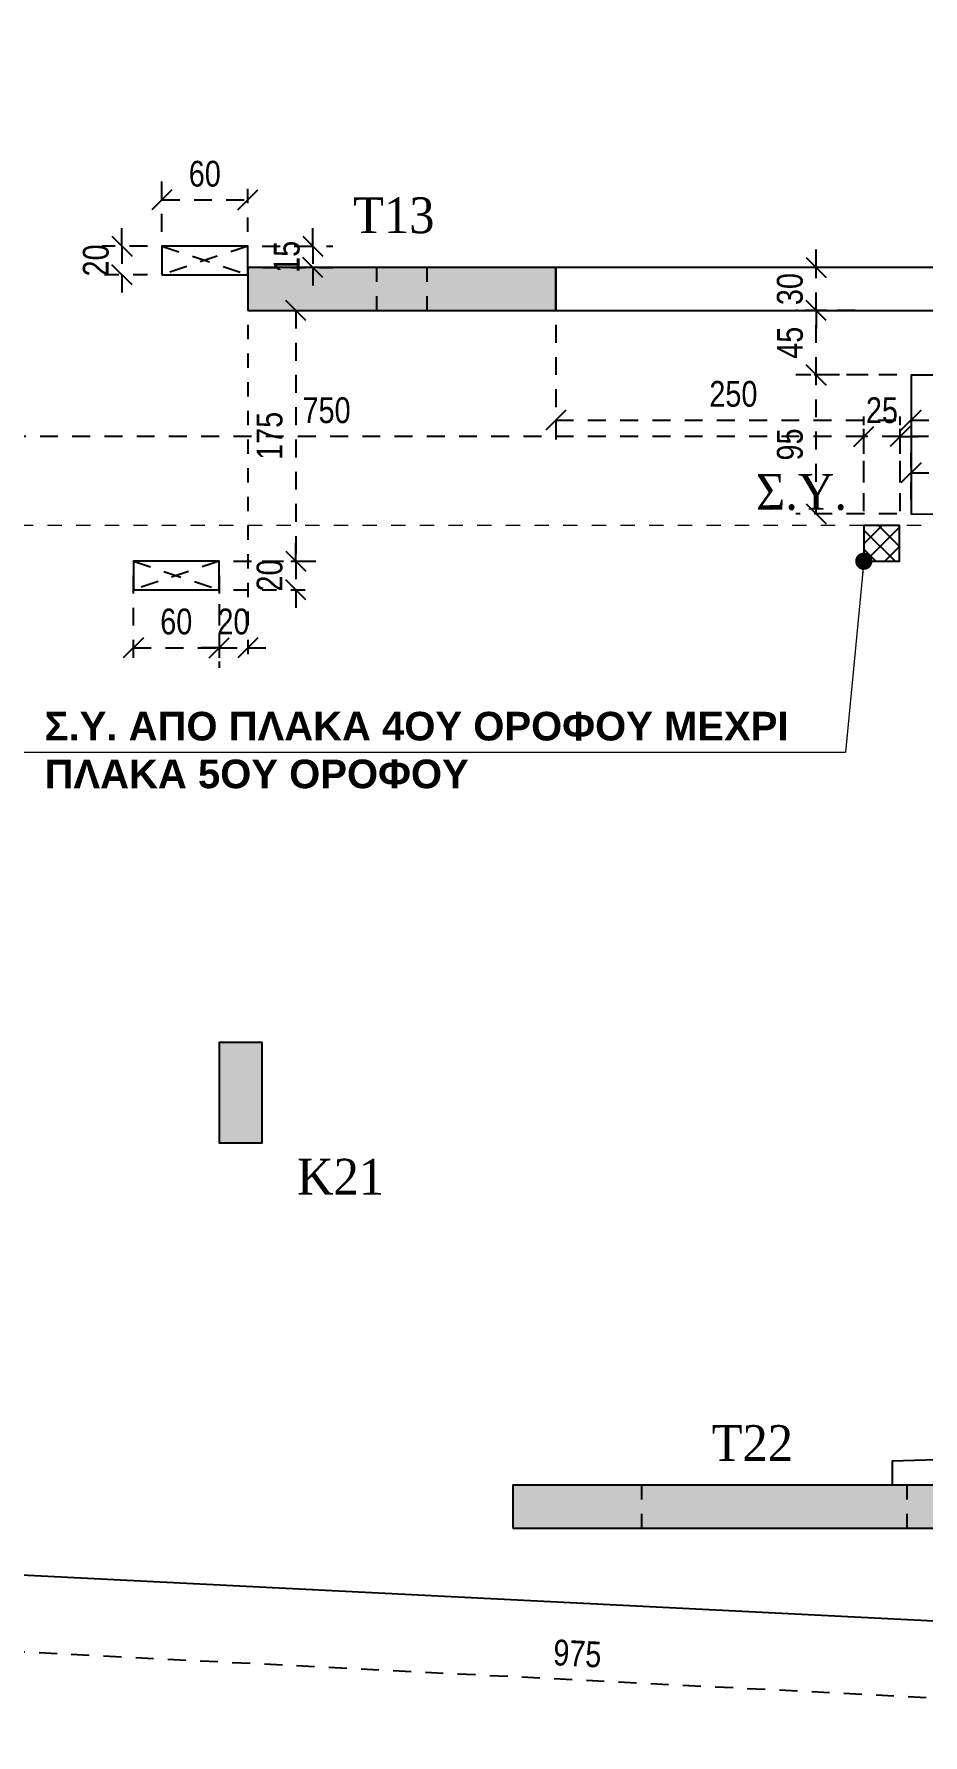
# Model space of a CAD drawing. Header units: millimetres. Extents: x -2171 to 1563, y -1758 to -1505.
# Drawn here: x 82.72 to 88.92, y -1614.24 to -1602.36 of the extents above; entities that cross this region are included whole.
import ezdxf

# ---------------------------------------------------------------- set-up
doc = ezdxf.new("R2010")
doc.units = ezdxf.units.MM
doc.header["$PDMODE"] = 32
for name, pattern in [('DASHED2', [0.375, 0.25, -0.125]), ('DOT', [0.025, 0, -0.025]), ('HIDDEN', [0.375, 0.25, -0.125]), ('HIDDEN2', [0.1875, 0.125, -0.0625])]:
    doc.linetypes.add(name, pattern=pattern)
doc.layers.get('Defpoints').update_dxf_attribs({"color": 6})
for name, color, linetype in [('-S_TEXT', 3, 'Continuous'), ('AM_5', 7, 'Continuous'), ('DIASTASEIS', 7, 'Continuous'), ('Fill_Col', 7, 'Continuous'), ('Fill_Col_1', 8, 'Continuous'), ('Geo_Beam', 7, 'Continuous'), ('Geo_Col', 7, 'Continuous'), ('Geo_Lines', 7, 'Continuous'), ('SY', 94, 'Continuous'), ('Text_Col_-1', 7, 'Continuous'), ('Text_Col_1', 7, 'Continuous')]:
    doc.layers.add(name, color=color, linetype=linetype)
doc.layers.add('A-ANNO-DIMS', color=1, linetype='Continuous', lineweight=9)
doc.styles.add('1-100', font='arial.ttf', dxfattribs={"width": 0.8})
doc.styles.add('ag', font='arial.ttf', dxfattribs={"height": 0.25})
doc.styles.add('S1TmsNwRmn11_b_934_161', font='times.ttf', dxfattribs={"width": 0.933629, "height": 0.001087})
doc.styles.get("Standard").update_dxf_attribs({"font": 'tahoma.ttf'})
doc.dimstyles.new('CHRISTOFOROS', dxfattribs={"dimscale": 0.2, "dimtxt": 0.25, "dimasz": 0.6, "dimexe": 0, "dimexo": 0, "dimgap": 0, "dimtad": 0, "dimdec": 0, "dimlfac": 100, "dimzin": 0, "dimdsep": 46, "dimtxsty": 'ag', "dimblk": 'ARCHTICK', "dimcen": 0, "dimclrd": 256, "dimclre": 256, "dimclrt": 1, "dimaunit": 1, "dimadec": 0, "dimazin": 0, "dimtfac": 1, "dimtdec": 0, "dimtofl": 0, "dimtmove": 0, "dimatfit": 3, "dimfxl": 1, "dimtolj": 1, "dimtzin": 0, "dimlwd": -1, "dimlwe": -1, "dimarcsym": 0})
doc.dimstyles.new('Copy of 1-100', dxfattribs={"dimtxt": 0.18, "dimasz": 0.14, "dimexe": 0.14, "dimexo": 0.1, "dimgap": 0.09, "dimtad": 1, "dimdec": 0, "dimlfac": 100, "dimrnd": 5, "dimzin": 5, "dimdsep": 46, "dimtxsty": '1-100', "dimblk": 'OBLIQUE', "dimcen": 0.09, "dimclrd": 1, "dimclre": 1, "dimclrt": 2, "dimadec": 0, "dimazin": 0, "dimtfac": 1, "dimtdec": 0, "dimtix": 1, "dimtmove": 2, "dimatfit": 3, "dimfxl": 5, "dimfxlon": 1, "dimtolj": 1, "dimtzin": 5, "dimarcsym": 0})

# ---------------------------------------------------------------- blocks, each defined once
blk = doc.blocks.new('_Oblique')
at = {"color": 0, "linetype": 'ByBlock', "lineweight": -2}
blk.add_line((-0.5, -0.5), (0.5, 0.5), dxfattribs=at)
blk = doc.blocks.new('*D295')
at = {"layer": 'A-ANNO-DIMS', "color": 1, "linetype": 'HIDDEN', "lineweight": -2, "ltscale": 0.5, "transparency": 16777216}
blk.add_line((83.609, -1603.744), (83.609, -1603.382), dxfattribs=at)
at = {"layer": 'A-ANNO-DIMS', "color": 1, "linetype": 'HIDDEN2', "lineweight": -2, "ltscale": 0.5, "transparency": 16777216}
blk.add_line((84.209, -1603.744), (84.209, -1603.382), dxfattribs=at)
at = {"layer": 'A-ANNO-DIMS', "color": 1, "linetype": 'DASHED2', "lineweight": -2, "ltscale": 0.5, "transparency": 16777216}
blk.add_line((83.609, -1603.522), (84.209, -1603.522), dxfattribs=at)
at = {"layer": 'Defpoints', "color": 0, "ltscale": 0.5, "transparency": 16777216}
for p in [(84.209, -1603.522), (83.609, -1603.844), (84.209, -1603.844)]:
    blk.add_point(p, dxfattribs=at)
at = {"layer": 'A-ANNO-DIMS', "color": 1, "lineweight": -2, "ltscale": 0.5, "transparency": 16777216, "xscale": 0.14, "yscale": 0.14, "zscale": 0.14, "rotation": 180}
blk.add_blockref('_Oblique', (83.609, -1603.522), dxfattribs=at)
at = {"layer": 'A-ANNO-DIMS', "color": 1, "lineweight": -2, "ltscale": 0.5, "transparency": 16777216, "xscale": 0.14, "yscale": 0.14, "zscale": 0.14}
blk.add_blockref('_Oblique', (84.209, -1603.522), dxfattribs=at)
at = {"layer": 'A-ANNO-DIMS', "color": 2, "ltscale": 0.5, "transparency": 16777216, "insert": (83.909, -1603.34), "char_height": 0.18, "attachment_point": 5, "style": '1-100'}
blk.add_mtext('\\A1;60', dxfattribs=at)
blk = doc.blocks.new('*D287')
at = {"layer": 'A-ANNO-DIMS', "color": 1, "linetype": 'DASHED2', "lineweight": -2, "ltscale": 0.5, "transparency": 16777216}
for p, q in [((84.663, -1603.844), (84.663, -1603.704)), ((84.663, -1603.844), (84.663, -1603.994)), ((84.663, -1603.994), (84.663, -1604.134))]:
    blk.add_line(p, q, dxfattribs=at)
at = {"layer": 'A-ANNO-DIMS', "color": 1, "linetype": 'HIDDEN', "lineweight": -2, "ltscale": 0.5, "transparency": 16777216}
blk.add_line((84.309, -1603.844), (84.803, -1603.844), dxfattribs=at)
at = {"layer": 'A-ANNO-DIMS', "color": 1, "linetype": 'HIDDEN2', "lineweight": -2, "ltscale": 0.5, "transparency": 16777216}
blk.add_line((84.309, -1603.994), (84.803, -1603.994), dxfattribs=at)
at = {"layer": 'Defpoints', "color": 0, "ltscale": 0.5, "transparency": 16777216}
for p in [(84.209, -1603.844), (84.209, -1603.994), (84.663, -1603.994)]:
    blk.add_point(p, dxfattribs=at)
at = {"layer": 'A-ANNO-DIMS', "color": 1, "lineweight": -2, "ltscale": 0.5, "transparency": 16777216, "xscale": 0.14, "yscale": 0.14, "zscale": 0.14}
for p, rotation in [((84.663, -1603.844), 270), ((84.663, -1603.994), 90)]:
    blk.add_blockref('_Oblique', p, dxfattribs=dict(at, rotation=rotation))
at = {"layer": 'A-ANNO-DIMS', "color": 2, "ltscale": 0.5, "transparency": 16777216, "insert": (84.482, -1603.919), "char_height": 0.18, "attachment_point": 5, "rotation": 90, "style": '1-100'}
blk.add_mtext('\\A1;15', dxfattribs=at)
blk = doc.blocks.new('*D296')
at = {"layer": 'A-ANNO-DIMS', "color": 1, "linetype": 'DASHED2', "lineweight": -2, "ltscale": 0.5, "transparency": 16777216}
for p, q in [((83.331, -1603.844), (83.331, -1603.704)), ((83.331, -1603.844), (83.331, -1604.044)), ((83.331, -1604.044), (83.331, -1604.184))]:
    blk.add_line(p, q, dxfattribs=at)
at = {"layer": 'A-ANNO-DIMS', "color": 1, "linetype": 'HIDDEN', "lineweight": -2, "ltscale": 0.5, "transparency": 16777216}
blk.add_line((83.509, -1603.844), (83.191, -1603.844), dxfattribs=at)
at = {"layer": 'A-ANNO-DIMS', "color": 1, "linetype": 'HIDDEN2', "lineweight": -2, "ltscale": 0.5, "transparency": 16777216}
blk.add_line((83.509, -1604.044), (83.191, -1604.044), dxfattribs=at)
at = {"layer": 'Defpoints', "color": 0, "ltscale": 0.5, "transparency": 16777216}
for p in [(83.609, -1603.844), (83.331, -1604.044), (83.609, -1604.044)]:
    blk.add_point(p, dxfattribs=at)
at = {"layer": 'A-ANNO-DIMS', "color": 1, "lineweight": -2, "ltscale": 0.5, "transparency": 16777216, "xscale": 0.14, "yscale": 0.14, "zscale": 0.14}
for p, rotation in [((83.331, -1603.844), 270), ((83.331, -1604.044), 90)]:
    blk.add_blockref('_Oblique', p, dxfattribs=dict(at, rotation=rotation))
at = {"layer": 'A-ANNO-DIMS', "color": 2, "ltscale": 0.5, "transparency": 16777216, "insert": (83.149, -1603.944), "char_height": 0.18, "attachment_point": 5, "rotation": 90, "style": '1-100'}
blk.add_mtext('\\A1;20', dxfattribs=at)
blk = doc.blocks.new('*D297')
at = {"layer": 'A-ANNO-DIMS', "color": 1, "linetype": 'HIDDEN', "lineweight": -2, "ltscale": 0.5, "transparency": 16777216}
blk.add_line((83.41, -1606.144), (83.41, -1606.788), dxfattribs=at)
at = {"layer": 'A-ANNO-DIMS', "color": 1, "linetype": 'HIDDEN2', "lineweight": -2, "ltscale": 0.5, "transparency": 16777216}
blk.add_line((84.009, -1606.144), (84.009, -1606.788), dxfattribs=at)
at = {"layer": 'A-ANNO-DIMS', "color": 1, "linetype": 'DASHED2', "lineweight": -2, "ltscale": 0.5, "transparency": 16777216}
blk.add_line((83.41, -1606.648), (84.009, -1606.648), dxfattribs=at)
at = {"layer": 'Defpoints', "color": 0, "ltscale": 0.5, "transparency": 16777216}
for p in [(83.41, -1606.044), (84.009, -1606.044), (84.009, -1606.648)]:
    blk.add_point(p, dxfattribs=at)
at = {"layer": 'A-ANNO-DIMS', "color": 1, "lineweight": -2, "ltscale": 0.5, "transparency": 16777216, "xscale": 0.14, "yscale": 0.14, "zscale": 0.14, "rotation": 180}
blk.add_blockref('_Oblique', (83.41, -1606.648), dxfattribs=at)
at = {"layer": 'A-ANNO-DIMS', "color": 1, "lineweight": -2, "ltscale": 0.5, "transparency": 16777216, "xscale": 0.14, "yscale": 0.14, "zscale": 0.14}
blk.add_blockref('_Oblique', (84.009, -1606.648), dxfattribs=at)
at = {"layer": 'A-ANNO-DIMS', "color": 2, "ltscale": 0.5, "transparency": 16777216, "insert": (83.71, -1606.466), "char_height": 0.18, "attachment_point": 5, "style": '1-100'}
blk.add_mtext('\\A1;60', dxfattribs=at)
blk = doc.blocks.new('*D288')
at = {"layer": 'A-ANNO-DIMS', "color": 1, "linetype": 'HIDDEN', "lineweight": -2, "ltscale": 0.5, "transparency": 16777216}
blk.add_line((84.309, -1604.294), (84.684, -1604.294), dxfattribs=at)
at = {"layer": 'A-ANNO-DIMS', "color": 1, "linetype": 'DASHED2', "lineweight": -2, "ltscale": 0.5, "transparency": 16777216}
blk.add_line((84.544, -1604.294), (84.544, -1606.044), dxfattribs=at)
at = {"layer": 'A-ANNO-DIMS', "color": 1, "linetype": 'HIDDEN2', "lineweight": -2, "ltscale": 0.5, "transparency": 16777216}
blk.add_line((84.109, -1606.044), (84.684, -1606.044), dxfattribs=at)
at = {"layer": 'Defpoints', "color": 0, "ltscale": 0.5, "transparency": 16777216}
for p in [(84.209, -1604.294), (84.009, -1606.044), (84.544, -1606.044)]:
    blk.add_point(p, dxfattribs=at)
at = {"layer": 'A-ANNO-DIMS', "color": 1, "lineweight": -2, "ltscale": 0.5, "transparency": 16777216, "xscale": 0.14, "yscale": 0.14, "zscale": 0.14}
for p, rotation in [((84.544, -1604.294), 90), ((84.544, -1606.044), 270)]:
    blk.add_blockref('_Oblique', p, dxfattribs=dict(at, rotation=rotation))
at = {"layer": 'A-ANNO-DIMS', "color": 2, "ltscale": 0.5, "transparency": 16777216, "insert": (84.362, -1605.169), "char_height": 0.18, "attachment_point": 5, "rotation": 90, "style": '1-100'}
blk.add_mtext('\\A1;175', dxfattribs=at)
blk = doc.blocks.new('*D298')
at = {"layer": 'A-ANNO-DIMS', "color": 1, "linetype": 'DASHED2', "lineweight": -2, "ltscale": 0.5, "transparency": 16777216}
for p, q in [((84.544, -1606.044), (84.544, -1605.904)), ((84.544, -1606.044), (84.544, -1606.244)), ((84.544, -1606.244), (84.544, -1606.384))]:
    blk.add_line(p, q, dxfattribs=at)
at = {"layer": 'A-ANNO-DIMS', "color": 1, "linetype": 'HIDDEN', "lineweight": -2, "ltscale": 0.5, "transparency": 16777216}
blk.add_line((84.109, -1606.044), (84.684, -1606.044), dxfattribs=at)
at = {"layer": 'A-ANNO-DIMS', "color": 1, "linetype": 'HIDDEN2', "lineweight": -2, "ltscale": 0.5, "transparency": 16777216}
blk.add_line((84.109, -1606.244), (84.684, -1606.244), dxfattribs=at)
at = {"layer": 'Defpoints', "color": 0, "ltscale": 0.5, "transparency": 16777216}
for p in [(84.009, -1606.044), (84.009, -1606.244), (84.544, -1606.244)]:
    blk.add_point(p, dxfattribs=at)
at = {"layer": 'A-ANNO-DIMS', "color": 1, "lineweight": -2, "ltscale": 0.5, "transparency": 16777216, "xscale": 0.14, "yscale": 0.14, "zscale": 0.14}
for p, rotation in [((84.544, -1606.044), 270), ((84.544, -1606.244), 90)]:
    blk.add_blockref('_Oblique', p, dxfattribs=dict(at, rotation=rotation))
at = {"layer": 'A-ANNO-DIMS', "color": 2, "ltscale": 0.5, "transparency": 16777216, "insert": (84.362, -1606.144), "char_height": 0.18, "attachment_point": 5, "rotation": 90, "style": '1-100'}
blk.add_mtext('\\A1;20', dxfattribs=at)
blk = doc.blocks.new('*D299')
at = {"layer": 'A-ANNO-DIMS', "color": 1, "linetype": 'HIDDEN2', "lineweight": -2, "ltscale": 0.5, "transparency": 16777216}
blk.add_line((84.209, -1604.394), (84.209, -1606.788), dxfattribs=at)
at = {"layer": 'A-ANNO-DIMS', "color": 1, "linetype": 'HIDDEN', "lineweight": -2, "ltscale": 0.5, "transparency": 16777216}
blk.add_line((84.009, -1606.144), (84.009, -1606.788), dxfattribs=at)
at = {"layer": 'A-ANNO-DIMS', "color": 1, "linetype": 'DASHED2', "lineweight": -2, "ltscale": 0.5, "transparency": 16777216}
for p, q in [((84.009, -1606.648), (83.869, -1606.648)), ((84.009, -1606.648), (84.209, -1606.648)), ((84.209, -1606.648), (84.349, -1606.648))]:
    blk.add_line(p, q, dxfattribs=at)
at = {"layer": 'Defpoints', "color": 0, "ltscale": 0.5, "transparency": 16777216}
for p in [(84.209, -1604.294), (84.009, -1606.044), (84.209, -1606.648)]:
    blk.add_point(p, dxfattribs=at)
at = {"layer": 'A-ANNO-DIMS', "color": 1, "lineweight": -2, "ltscale": 0.5, "transparency": 16777216, "xscale": 0.14, "yscale": 0.14, "zscale": 0.14}
blk.add_blockref('_Oblique', (84.009, -1606.648), dxfattribs=at)
at = {"layer": 'A-ANNO-DIMS', "color": 1, "lineweight": -2, "ltscale": 0.5, "transparency": 16777216, "xscale": 0.14, "yscale": 0.14, "zscale": 0.14, "rotation": 180}
blk.add_blockref('_Oblique', (84.209, -1606.648), dxfattribs=at)
at = {"layer": 'A-ANNO-DIMS', "color": 2, "ltscale": 0.5, "transparency": 16777216, "insert": (84.109, -1606.466), "char_height": 0.18, "attachment_point": 5, "style": '1-100'}
blk.add_mtext('\\A1;20', dxfattribs=at)
blk = doc.blocks.new('*D673')
at = {"layer": 'Defpoints', "color": 0, "ltscale": 0.5, "transparency": 16777216}
for p in [(81.656, -1613.073), (91.4, -1613.565), (91.373, -1614.099)]:
    blk.add_point(p, dxfattribs=at)
at = {"layer": 'DIASTASEIS', "color": 1, "linetype": 'HIDDEN', "lineweight": -2, "ltscale": 0.5, "transparency": 16777216}
blk.add_line((81.651, -1613.173), (81.622, -1613.746), dxfattribs=at)
at = {"layer": 'DIASTASEIS', "color": 1, "linetype": 'DASHED2', "lineweight": -2, "ltscale": 0.5, "transparency": 16777216}
blk.add_line((81.629, -1613.607), (91.373, -1614.099), dxfattribs=at)
at = {"layer": 'DIASTASEIS', "color": 1, "linetype": 'HIDDEN2', "lineweight": -2, "ltscale": 0.5, "transparency": 16777216}
blk.add_line((91.395, -1613.665), (91.366, -1614.239), dxfattribs=at)
at = {"layer": 'DIASTASEIS', "color": 1, "lineweight": -2, "ltscale": 0.5, "transparency": 16777216, "xscale": 0.14, "yscale": 0.14, "zscale": 0.14}
for p, rotation in [((81.629, -1613.607), 177.1075869224577), ((91.373, -1614.099), 357.1075869224577)]:
    blk.add_blockref('_Oblique', p, dxfattribs=dict(at, rotation=rotation))
at = {"layer": 'DIASTASEIS', "color": 2, "ltscale": 0.5, "transparency": 16777216, "insert": (86.51, -1613.671), "char_height": 0.18, "attachment_point": 5, "rotation": 357.1076, "style": '1-100'}
blk.add_mtext('\\A1;975', dxfattribs=at)
blk = doc.blocks.new('*D676')
at = {"layer": 'Defpoints', "color": 0, "ltscale": 0.5, "transparency": 16777216}
for p in [(88.176, -1604.744), (88.839, -1604.744), (88.839, -1605.714)]:
    blk.add_point(p, dxfattribs=at)
at = {"layer": 'DIASTASEIS', "color": 1, "linetype": 'HIDDEN2', "lineweight": -2, "ltscale": 0.5, "transparency": 16777216}
blk.add_line((88.739, -1604.744), (88.036, -1604.744), dxfattribs=at)
at = {"layer": 'DIASTASEIS', "color": 1, "linetype": 'DASHED2', "lineweight": -2, "ltscale": 0.5, "transparency": 16777216}
blk.add_line((88.176, -1605.714), (88.176, -1604.744), dxfattribs=at)
at = {"layer": 'DIASTASEIS', "color": 1, "linetype": 'HIDDEN', "lineweight": -2, "ltscale": 0.5, "transparency": 16777216}
blk.add_line((88.739, -1605.714), (88.036, -1605.714), dxfattribs=at)
at = {"layer": 'DIASTASEIS', "color": 1, "lineweight": -2, "ltscale": 0.5, "transparency": 16777216, "xscale": 0.14, "yscale": 0.14, "zscale": 0.14}
for p, rotation in [((88.176, -1604.744), 90), ((88.176, -1605.714), 270)]:
    blk.add_blockref('_Oblique', p, dxfattribs=dict(at, rotation=rotation))
at = {"layer": 'DIASTASEIS', "color": 2, "ltscale": 0.5, "transparency": 16777216, "insert": (87.994, -1605.229), "char_height": 0.18, "attachment_point": 5, "rotation": 90, "style": '1-100'}
blk.add_mtext('\\A1;95', dxfattribs=at)
blk = doc.blocks.new('*D677')
at = {"layer": 'Defpoints', "color": 0, "ltscale": 0.5, "transparency": 16777216}
for p in [(88.176, -1604.294), (88.55, -1604.294), (88.839, -1604.744)]:
    blk.add_point(p, dxfattribs=at)
at = {"layer": 'DIASTASEIS', "color": 1, "linetype": 'HIDDEN2', "lineweight": -2, "ltscale": 0.5, "transparency": 16777216}
blk.add_line((88.45, -1604.294), (88.036, -1604.294), dxfattribs=at)
at = {"layer": 'DIASTASEIS', "color": 1, "linetype": 'DASHED2', "lineweight": -2, "ltscale": 0.5, "transparency": 16777216}
blk.add_line((88.176, -1604.744), (88.176, -1604.294), dxfattribs=at)
at = {"layer": 'DIASTASEIS', "color": 1, "linetype": 'HIDDEN', "lineweight": -2, "ltscale": 0.5, "transparency": 16777216}
blk.add_line((88.739, -1604.744), (88.036, -1604.744), dxfattribs=at)
at = {"layer": 'DIASTASEIS', "color": 1, "lineweight": -2, "ltscale": 0.5, "transparency": 16777216, "xscale": 0.14, "yscale": 0.14, "zscale": 0.14}
for p, rotation in [((88.176, -1604.294), 90), ((88.176, -1604.744), 270)]:
    blk.add_blockref('_Oblique', p, dxfattribs=dict(at, rotation=rotation))
at = {"layer": 'DIASTASEIS', "color": 2, "ltscale": 0.5, "transparency": 16777216, "insert": (87.995, -1604.519), "char_height": 0.18, "attachment_point": 5, "rotation": 90, "style": '1-100'}
blk.add_mtext('\\A1;45', dxfattribs=at)
blk = doc.blocks.new('*D678')
at = {"layer": 'Defpoints', "color": 0, "ltscale": 0.5, "transparency": 16777216}
for p in [(88.176, -1603.994), (88.55, -1603.994), (88.55, -1604.294)]:
    blk.add_point(p, dxfattribs=at)
at = {"layer": 'DIASTASEIS', "color": 1, "linetype": 'DASHED2', "lineweight": -2, "ltscale": 0.5, "transparency": 16777216}
for p, q in [((88.176, -1603.994), (88.176, -1603.854)), ((88.176, -1604.294), (88.176, -1603.994)), ((88.176, -1604.294), (88.176, -1604.434))]:
    blk.add_line(p, q, dxfattribs=at)
at = {"layer": 'DIASTASEIS', "color": 1, "linetype": 'HIDDEN2', "lineweight": -2, "ltscale": 0.5, "transparency": 16777216}
blk.add_line((88.45, -1603.994), (88.036, -1603.994), dxfattribs=at)
at = {"layer": 'DIASTASEIS', "color": 1, "linetype": 'HIDDEN', "lineweight": -2, "ltscale": 0.5, "transparency": 16777216}
blk.add_line((88.45, -1604.294), (88.036, -1604.294), dxfattribs=at)
at = {"layer": 'DIASTASEIS', "color": 1, "lineweight": -2, "ltscale": 0.5, "transparency": 16777216, "xscale": 0.14, "yscale": 0.14, "zscale": 0.14}
for p, rotation in [((88.176, -1603.994), 270), ((88.176, -1604.294), 90)]:
    blk.add_blockref('_Oblique', p, dxfattribs=dict(at, rotation=rotation))
at = {"layer": 'DIASTASEIS', "color": 2, "ltscale": 0.5, "transparency": 16777216, "insert": (87.994, -1604.144), "char_height": 0.18, "attachment_point": 5, "rotation": 90, "style": '1-100'}
blk.add_mtext('\\A1;30', dxfattribs=at)
blk = doc.blocks.new('*D679')
at = {"layer": 'Defpoints', "color": 0, "ltscale": 0.5, "transparency": 16777216}
for p in [(93.924, -1605.427), (88.839, -1605.714), (93.924, -1605.715)]:
    blk.add_point(p, dxfattribs=at)
at = {"layer": 'DIASTASEIS', "color": 1, "linetype": 'HIDDEN', "lineweight": -2, "ltscale": 0.5, "transparency": 16777216}
blk.add_line((88.839, -1605.614), (88.839, -1605.287), dxfattribs=at)
at = {"layer": 'DIASTASEIS', "color": 1, "linetype": 'HIDDEN2', "lineweight": -2, "ltscale": 0.5, "transparency": 16777216}
blk.add_line((93.924, -1605.615), (93.924, -1605.287), dxfattribs=at)
at = {"layer": 'DIASTASEIS', "color": 1, "linetype": 'DASHED2', "lineweight": -2, "ltscale": 0.5, "transparency": 16777216}
blk.add_line((88.839, -1605.427), (93.924, -1605.427), dxfattribs=at)
at = {"layer": 'DIASTASEIS', "color": 1, "lineweight": -2, "ltscale": 0.5, "transparency": 16777216, "xscale": 0.14, "yscale": 0.14, "zscale": 0.14, "rotation": 180}
blk.add_blockref('_Oblique', (88.839, -1605.427), dxfattribs=at)
at = {"layer": 'DIASTASEIS', "color": 1, "lineweight": -2, "ltscale": 0.5, "transparency": 16777216, "xscale": 0.14, "yscale": 0.14, "zscale": 0.14}
blk.add_blockref('_Oblique', (93.924, -1605.427), dxfattribs=at)
at = {"layer": 'DIASTASEIS', "color": 2, "ltscale": 0.5, "transparency": 16777216, "insert": (91.382, -1605.245), "char_height": 0.18, "attachment_point": 5, "style": '1-100'}
blk.add_mtext('\\A1;510', dxfattribs=at)
blk = doc.blocks.new('*D680')
at = {"layer": 'Defpoints', "color": 0, "ltscale": 0.5, "transparency": 16777216}
for p in [(88.839, -1604.744), (94.134, -1604.744), (94.134, -1605.059)]:
    blk.add_point(p, dxfattribs=at)
at = {"layer": 'DIASTASEIS', "color": 1, "linetype": 'HIDDEN', "lineweight": -2, "ltscale": 0.5, "transparency": 16777216}
blk.add_line((88.839, -1604.844), (88.839, -1605.199), dxfattribs=at)
at = {"layer": 'DIASTASEIS', "color": 1, "linetype": 'HIDDEN2', "lineweight": -2, "ltscale": 0.5, "transparency": 16777216}
blk.add_line((94.134, -1604.844), (94.134, -1605.199), dxfattribs=at)
at = {"layer": 'DIASTASEIS', "color": 1, "linetype": 'DASHED2', "lineweight": -2, "ltscale": 0.5, "transparency": 16777216}
blk.add_line((88.839, -1605.059), (94.134, -1605.059), dxfattribs=at)
at = {"layer": 'DIASTASEIS', "color": 1, "lineweight": -2, "ltscale": 0.5, "transparency": 16777216, "xscale": 0.14, "yscale": 0.14, "zscale": 0.14, "rotation": 180}
blk.add_blockref('_Oblique', (88.839, -1605.059), dxfattribs=at)
at = {"layer": 'DIASTASEIS', "color": 1, "lineweight": -2, "ltscale": 0.5, "transparency": 16777216, "xscale": 0.14, "yscale": 0.14, "zscale": 0.14}
blk.add_blockref('_Oblique', (94.134, -1605.059), dxfattribs=at)
at = {"layer": 'DIASTASEIS', "color": 2, "ltscale": 0.5, "transparency": 16777216, "insert": (91.487, -1604.877), "char_height": 0.18, "attachment_point": 5, "style": '1-100'}
blk.add_mtext('\\A1;530', dxfattribs=at)
blk = doc.blocks.new('*D681')
at = {"layer": 'Defpoints', "color": 0, "ltscale": 0.5, "transparency": 16777216}
for p in [(86.359, -1604.294), (88.839, -1604.744), (88.839, -1605.059)]:
    blk.add_point(p, dxfattribs=at)
at = {"layer": 'DIASTASEIS', "color": 1, "linetype": 'HIDDEN', "lineweight": -2, "ltscale": 0.5, "transparency": 16777216}
blk.add_line((86.359, -1604.394), (86.359, -1605.199), dxfattribs=at)
at = {"layer": 'DIASTASEIS', "color": 1, "linetype": 'HIDDEN2', "lineweight": -2, "ltscale": 0.5, "transparency": 16777216}
blk.add_line((88.839, -1604.844), (88.839, -1605.199), dxfattribs=at)
at = {"layer": 'DIASTASEIS', "color": 1, "linetype": 'DASHED2', "lineweight": -2, "ltscale": 0.5, "transparency": 16777216}
blk.add_line((86.359, -1605.059), (88.839, -1605.059), dxfattribs=at)
at = {"layer": 'DIASTASEIS', "color": 1, "lineweight": -2, "ltscale": 0.5, "transparency": 16777216, "xscale": 0.14, "yscale": 0.14, "zscale": 0.14, "rotation": 180}
blk.add_blockref('_Oblique', (86.359, -1605.059), dxfattribs=at)
at = {"layer": 'DIASTASEIS', "color": 1, "lineweight": -2, "ltscale": 0.5, "transparency": 16777216, "xscale": 0.14, "yscale": 0.14, "zscale": 0.14}
blk.add_blockref('_Oblique', (88.839, -1605.059), dxfattribs=at)
at = {"layer": 'DIASTASEIS', "color": 2, "ltscale": 0.5, "transparency": 16777216, "insert": (87.599, -1604.877), "char_height": 0.18, "attachment_point": 5, "style": '1-100'}
blk.add_mtext('\\A1;250', dxfattribs=at)
blk = doc.blocks.new('_ArchTick')
at = {"color": 0, "linetype": 'ByBlock', "const_width": 0.15}
blk.add_lwpolyline([(-0.5, -0.5), (0.5, 0.5)], dxfattribs=at)
blk = doc.blocks.new('*D1502')
at = {"layer": 'AM_5', "color": 1, "linetype": 'HIDDEN2', "lineweight": -2, "ltscale": 0.5, "transparency": 16777216}
blk.add_line((88.763, -1605.694), (88.763, -1605.033), dxfattribs=at)
at = {"layer": 'AM_5', "color": 1, "linetype": 'HIDDEN', "lineweight": -2, "ltscale": 0.5, "transparency": 16777216}
blk.add_line((92.11, -1605.694), (92.11, -1605.033), dxfattribs=at)
at = {"layer": 'AM_5', "color": 1, "linetype": 'DASHED2', "lineweight": -2, "ltscale": 0.5, "transparency": 16777216}
blk.add_line((92.11, -1605.173), (88.763, -1605.173), dxfattribs=at)
at = {"layer": 'Defpoints', "color": 0, "ltscale": 0.5, "transparency": 16777216}
for p in [(88.763, -1605.173), (88.763, -1605.794), (92.11, -1605.794)]:
    blk.add_point(p, dxfattribs=at)
at = {"layer": 'AM_5', "color": 1, "lineweight": -2, "ltscale": 0.5, "transparency": 16777216, "xscale": 0.14, "yscale": 0.14, "zscale": 0.14, "rotation": 180}
blk.add_blockref('_Oblique', (88.763, -1605.173), dxfattribs=at)
at = {"layer": 'AM_5', "color": 1, "lineweight": -2, "ltscale": 0.5, "transparency": 16777216, "xscale": 0.14, "yscale": 0.14, "zscale": 0.14}
blk.add_blockref('_Oblique', (92.11, -1605.173), dxfattribs=at)
at = {"layer": 'AM_5', "color": 2, "ltscale": 0.5, "transparency": 16777216, "insert": (90.437, -1604.991), "char_height": 0.18, "attachment_point": 5, "style": '1-100'}
blk.add_mtext('\\A1;335', dxfattribs=at)
blk = doc.blocks.new('*D1505')
at = {"layer": 'AM_5', "color": 1, "linetype": 'HIDDEN2', "lineweight": -2, "ltscale": 0.5, "transparency": 16777216}
blk.add_line((88.509, -1605.694), (88.509, -1605.033), dxfattribs=at)
at = {"layer": 'AM_5', "color": 1, "linetype": 'HIDDEN', "lineweight": -2, "ltscale": 0.5, "transparency": 16777216}
blk.add_line((88.763, -1605.694), (88.763, -1605.033), dxfattribs=at)
at = {"layer": 'AM_5', "color": 1, "linetype": 'DASHED2', "lineweight": -2, "ltscale": 0.5, "transparency": 16777216}
for p, q in [((88.509, -1605.173), (88.369, -1605.173)), ((88.763, -1605.173), (88.509, -1605.173)), ((88.763, -1605.173), (88.903, -1605.173))]:
    blk.add_line(p, q, dxfattribs=at)
at = {"layer": 'Defpoints', "color": 0, "ltscale": 0.5, "transparency": 16777216}
for p in [(88.509, -1605.173), (88.509, -1605.794), (88.763, -1605.794)]:
    blk.add_point(p, dxfattribs=at)
at = {"layer": 'AM_5', "color": 1, "lineweight": -2, "ltscale": 0.5, "transparency": 16777216, "xscale": 0.14, "yscale": 0.14, "zscale": 0.14}
blk.add_blockref('_Oblique', (88.509, -1605.173), dxfattribs=at)
at = {"layer": 'AM_5', "color": 1, "lineweight": -2, "ltscale": 0.5, "transparency": 16777216, "xscale": 0.14, "yscale": 0.14, "zscale": 0.14, "rotation": 180}
blk.add_blockref('_Oblique', (88.763, -1605.173), dxfattribs=at)
at = {"layer": 'AM_5', "color": 2, "ltscale": 0.5, "transparency": 16777216, "insert": (88.636, -1604.991), "char_height": 0.18, "attachment_point": 5, "style": '1-100'}
blk.add_mtext('\\A1;25', dxfattribs=at)
blk = doc.blocks.new('*D1506')
at = {"layer": 'AM_5', "color": 1, "linetype": 'HIDDEN2', "lineweight": -2, "ltscale": 0.5, "transparency": 16777216}
blk.add_line((81.009, -1605.694), (81.009, -1605.033), dxfattribs=at)
at = {"layer": 'AM_5', "color": 1, "linetype": 'HIDDEN', "lineweight": -2, "ltscale": 0.5, "transparency": 16777216}
blk.add_line((88.509, -1605.694), (88.509, -1605.033), dxfattribs=at)
at = {"layer": 'AM_5', "color": 1, "linetype": 'DASHED2', "lineweight": -2, "ltscale": 0.5, "transparency": 16777216}
blk.add_line((88.509, -1605.173), (81.009, -1605.173), dxfattribs=at)
at = {"layer": 'Defpoints', "color": 0, "ltscale": 0.5, "transparency": 16777216}
for p in [(81.009, -1605.173), (81.009, -1605.794), (88.509, -1605.794)]:
    blk.add_point(p, dxfattribs=at)
at = {"layer": 'AM_5', "color": 1, "lineweight": -2, "ltscale": 0.5, "transparency": 16777216, "xscale": 0.14, "yscale": 0.14, "zscale": 0.14, "rotation": 180}
blk.add_blockref('_Oblique', (81.009, -1605.173), dxfattribs=at)
at = {"layer": 'AM_5', "color": 1, "lineweight": -2, "ltscale": 0.5, "transparency": 16777216, "xscale": 0.14, "yscale": 0.14, "zscale": 0.14}
blk.add_blockref('_Oblique', (88.509, -1605.173), dxfattribs=at)
at = {"layer": 'AM_5', "color": 2, "ltscale": 0.5, "transparency": 16777216, "insert": (84.759, -1604.991), "char_height": 0.18, "attachment_point": 5, "style": '1-100'}
blk.add_mtext('\\A1;750', dxfattribs=at)

msp = doc.modelspace()

# ---------------------------------------------------------------- hatches: boundary and pattern name
at = {"layer": 'Fill_Col'}
for points in [[(84.2091, -1604.2944), (86.3591, -1604.2944), (86.3591, -1603.9944), (84.2091, -1603.9944)], [(84.3093, -1609.4043), (84.0093, -1609.4043), (84.0093, -1610.1043), (84.3093, -1610.1043)], [(86.0592, -1612.7946), (89.7093, -1612.7946), (89.7093, -1612.4946), (86.0592, -1612.4946)]]:
    msp.add_hatch(color=252, dxfattribs=at).paths.add_polyline_path(points)
at = {"layer": 'Fill_Col_1', "linetype": 'Continuous', "ltscale": 0.5, "transparency": 33554687}
h = msp.add_hatch(dxfattribs=at)
h.set_pattern_fill('ANSI37', color=253, scale=0.03)
h.set_pattern_definition([(45, (2212.09579, 324.09509), (-0.067351921, 0.067351921), []), (135, (2212.09579, 324.09509), (-0.067351921, -0.067351921), [])])
h.paths.add_polyline_path([(88.5094, -1606.0443), (88.7594, -1606.0443), (88.7594, -1605.7943), (88.5094, -1605.7943)])

# ---------------------------------------------------------------- linework, layer by layer
at = {"color": 2, "linetype": 'HIDDEN', "ltscale": 0.5}
for p, q in [((83.6094, -1603.8443), (84.2094, -1604.0443)), ((84.2094, -1603.8443), (83.6094, -1604.0443)), ((83.4104, -1606.0443), (84.0094, -1606.2443)), ((84.0094, -1606.0443), (83.4104, -1606.2443))]:
    msp.add_line(p, q, dxfattribs=at)
at = {"layer": 'A-ANNO-DIMS', "linetype": 'DOT', "ltscale": 3}
msp.add_line((92.1102, -1605.7938), (77.6614, -1605.7938), dxfattribs=at)
at = {"layer": 'Geo_Beam', "color": 94}
msp.add_lwpolyline([(86.3591, -1604.2944), (92.2989, -1604.2943), (92.2989, -1604.2845), (92.2719, -1604.2845), (92.2719, -1603.9943), (86.3591, -1603.9944)], close=True, dxfattribs=at)
msp.add_lwpolyline([(88.7093, -1612.4946), (88.7093, -1612.325), (92.5471, -1612.2074)], dxfattribs=at)
at = {"layer": 'Geo_Col', "color": 94}
for points in [[(84.2091, -1604.2944), (86.3591, -1604.2944), (86.3591, -1603.9944), (84.2091, -1603.9944)], [(84.3093, -1609.4043), (84.0093, -1609.4043), (84.0093, -1610.1043), (84.3093, -1610.1043)], [(86.0592, -1612.7946), (89.7093, -1612.7946), (89.7093, -1612.4946), (86.0592, -1612.4946)]]:
    msp.add_lwpolyline(points, close=True, dxfattribs=at)
at = {"layer": 'Geo_Col', "color": 94, "linetype": 'DOT'}
for points in [[(84.2091, -1604.2944), (85.1091, -1604.2944), (85.1091, -1603.9944), (84.2091, -1603.9944)], [(86.3591, -1603.9944), (85.4591, -1603.9944), (85.4591, -1604.2944), (86.3591, -1604.2944)], [(86.0592, -1612.7946), (86.9592, -1612.7946), (86.9592, -1612.4946), (86.0592, -1612.4946)], [(89.7093, -1612.4946), (88.8093, -1612.4946), (88.8093, -1612.7946), (89.7093, -1612.7946)]]:
    msp.add_lwpolyline(points, close=True, dxfattribs=at)
at = {"layer": 'Geo_Lines', "color": 94}
msp.add_lwpolyline([(80.4594, -1596.7943), (92.4681, -1596.7943, -0.327229), (95.1824, -1598.7837), (96.1822, -1601.9503, -0.506899), (94.1344, -1604.7443), (88.8394, -1604.7444), (88.8394, -1605.7143), (93.924, -1605.7148, -0.4629373), (95.0109, -1606.996), (94.3938, -1611.0914, -0.3825325), (91.3996, -1613.5653), (81.6564, -1613.073, -0.4274987)], format="xyb", dxfattribs=at)
for points in [[(83.6094, -1604.0443), (84.2094, -1604.0443), (84.2094, -1603.8443), (83.6094, -1603.8443)], [(83.4104, -1606.2443), (84.0094, -1606.2443), (84.0094, -1606.0443), (83.4104, -1606.0443)]]:
    msp.add_lwpolyline(points, close=True, dxfattribs=at)
at = {"layer": 'SY'}
msp.add_lwpolyline([(88.5094, -1606.0443), (88.7594, -1606.0443), (88.7594, -1605.7943), (88.5094, -1605.7943)], close=True, dxfattribs=at)

# ---------------------------------------------------------------- texts
at = {"layer": '-S_TEXT', "insert": (82.7903, -1607.0956, 0), "char_height": 0.2, "attachment_point": 1}
msp.add_mtext_dynamic_manual_height_columns('\\A1;\\pxql;{\\fArial|b1|i0|c161|p34;Σ.Υ. ΑΠΟ ΠΛΑΚΑ \\fArial|b1|i0|c0|p34;4\\fArial|b1|i0|c161|p34;ΟΥ ΟΡΟΦΟΥ ΜΕΧΡΙ \\PΠΛΑΚΑ \\fArial|b1|i0|c0|p34;5\\fArial|b1|i0|c161|p34;ΟΥ ΟΡΟΦΟΥ}', width=9.978535, gutter_width=1.2, heights=[1.0598], dxfattribs=at)
at = {"layer": 'Text_Col_-1', "color": 200, "style": 'S1TmsNwRmn11_b_934_161', "width": 0.933629}
for s, p in [('T13', (84.9446, -1603.7538)), ('K21', (84.5533, -1610.4662)), ('T22', (87.4475, -1612.3257))]:
    msp.add_text(s, height=0.25, dxfattribs=at).set_placement(p)
at = {"layer": 'Text_Col_1', "color": 200, "style": 'S1TmsNwRmn11_b_934_161', "width": 0.933629}
msp.add_text('Σ.Υ.', height=0.25, dxfattribs=at).set_placement((87.7561, -1605.6845))

# ---------------------------------------------------------------- dimensions: what is measured, and where the dimension line sits
at = {"layer": 'A-ANNO-DIMS', "ltscale": 0.5}
for base, p1, p2, picture, middle in [((84.2094, -1603.5215), (83.6094, -1603.8443), (84.2094, -1603.8443), '*D295', (83.9094, -1603.3396)), ((84.2091, -1606.6479), (84.0094, -1606.0443), (84.2091, -1604.2944), '*D299', (84.1092, -1606.466)), ((84.0094, -1606.6479), (83.4104, -1606.0443), (84.0094, -1606.0443), '*D297', (83.7099, -1606.466))]:
    dim = msp.add_linear_dim(base=base, p1=p1, p2=p2, dimstyle='Copy of 1-100', dxfattribs=at)
    dim.commit()
    dim.dimension.update_dxf_attribs({"geometry": picture, "text_midpoint": middle})
for base, p1, p2, picture, middle in [((83.331, -1604.0443), (83.6094, -1603.8443), (83.6094, -1604.0443), '*D296', (83.1491, -1603.9443)), ((84.6634, -1603.9944), (84.2094, -1603.8443), (84.2091, -1603.9944), '*D287', (84.4815, -1603.9193)), ((84.5438, -1606.0443), (84.2091, -1604.2944), (84.0094, -1606.0443), '*D288', (84.3619, -1605.1693)), ((84.5438, -1606.2443), (84.0094, -1606.0443), (84.0094, -1606.2443), '*D298', (84.3619, -1606.1443))]:
    dim = msp.add_linear_dim(base=base, p1=p1, p2=p2, angle=90, dimstyle='Copy of 1-100', dxfattribs=at)
    dim.commit()
    dim.dimension.update_dxf_attribs({"geometry": picture, "text_midpoint": middle})
at = {"layer": 'AM_5', "ltscale": 0.5}
for base, p1, p2, picture, middle in [((81.0094, -1605.1729), (88.5094, -1605.7943), (81.0094, -1605.7943), '*D1506', (84.7594, -1604.991)), ((88.5094, -1605.1729), (88.763, -1605.7938), (88.5094, -1605.7943), '*D1505', (88.6362, -1604.991)), ((88.763, -1605.1729), (92.1102, -1605.7938), (88.763, -1605.7938), '*D1502', (90.4366, -1604.991))]:
    dim = msp.add_linear_dim(base=base, p1=p1, p2=p2, dimstyle='Copy of 1-100', dxfattribs=at)
    dim.commit()
    dim.dimension.update_dxf_attribs({"geometry": picture, "text_midpoint": middle})
at = {"layer": 'DIASTASEIS', "ltscale": 0.5}
for base, p1, p2, picture, middle in [((88.1764, -1603.9943), (88.5503, -1604.2943), (88.5503, -1603.9943), '*D678', (87.9944, -1604.1443)), ((88.1764, -1604.2943), (88.8393, -1604.7444), (88.5503, -1604.2943), '*D677', (87.9948, -1604.5194)), ((88.1764, -1604.7444), (88.8394, -1605.7143), (88.8393, -1604.7444), '*D676', (87.9945, -1605.2293))]:
    dim = msp.add_linear_dim(base=base, p1=p1, p2=p2, angle=90, dimstyle='Copy of 1-100', dxfattribs=at)
    dim.commit()
    dim.dimension.update_dxf_attribs({"geometry": picture, "text_midpoint": middle})
for base, p1, p2, picture, middle in [((88.8394, -1605.0591), (86.3591, -1604.2944), (88.8394, -1604.7444), '*D681', (87.5992, -1604.8772)), ((94.13437, -1605.05908), (88.83935, -1604.7444), (94.13437, -1604.74427), '*D680', (91.48686, -1604.87712)), ((93.924, -1605.4271), (88.8394, -1605.7143), (93.924, -1605.7148), '*D679', (91.3817, -1605.2452))]:
    dim = msp.add_linear_dim(base=base, p1=p1, p2=p2, dimstyle='Copy of 1-100', dxfattribs=at)
    dim.commit()
    dim.dimension.update_dxf_attribs({"geometry": picture, "text_midpoint": middle})
dim = msp.add_aligned_dim(p1=(81.6564, -1613.073), p2=(91.3996, -1613.5653), distance=-0.5344, dimstyle='Copy of 1-100', dxfattribs=at)
dim.commit()
dim.dimension.update_dxf_attribs({"geometry": '*D673', "text_midpoint": (86.5102, -1613.6711)})

# ---------------------------------------------------------------- leaders
at = {"layer": 'A-ANNO-DIMS', "linetype": 'Continuous'}
for points in [[(80.9172, -1605.9035, 0), (82.4552, -1607.3779, 0), (88.3824, -1607.3779, 0)], [(88.5094, -1606.0443), (88.3824, -1607.3779)]]:
    msp.add_leader(points, dimstyle='CHRISTOFOROS', override={"dimclrd": 1, "dimldrblk": 'Dot', "dimfxl": 0.1, "dimfxlon": 1, "dimarcsym": 1}, dxfattribs=at)

doc.saveas('drawing.dxf')
